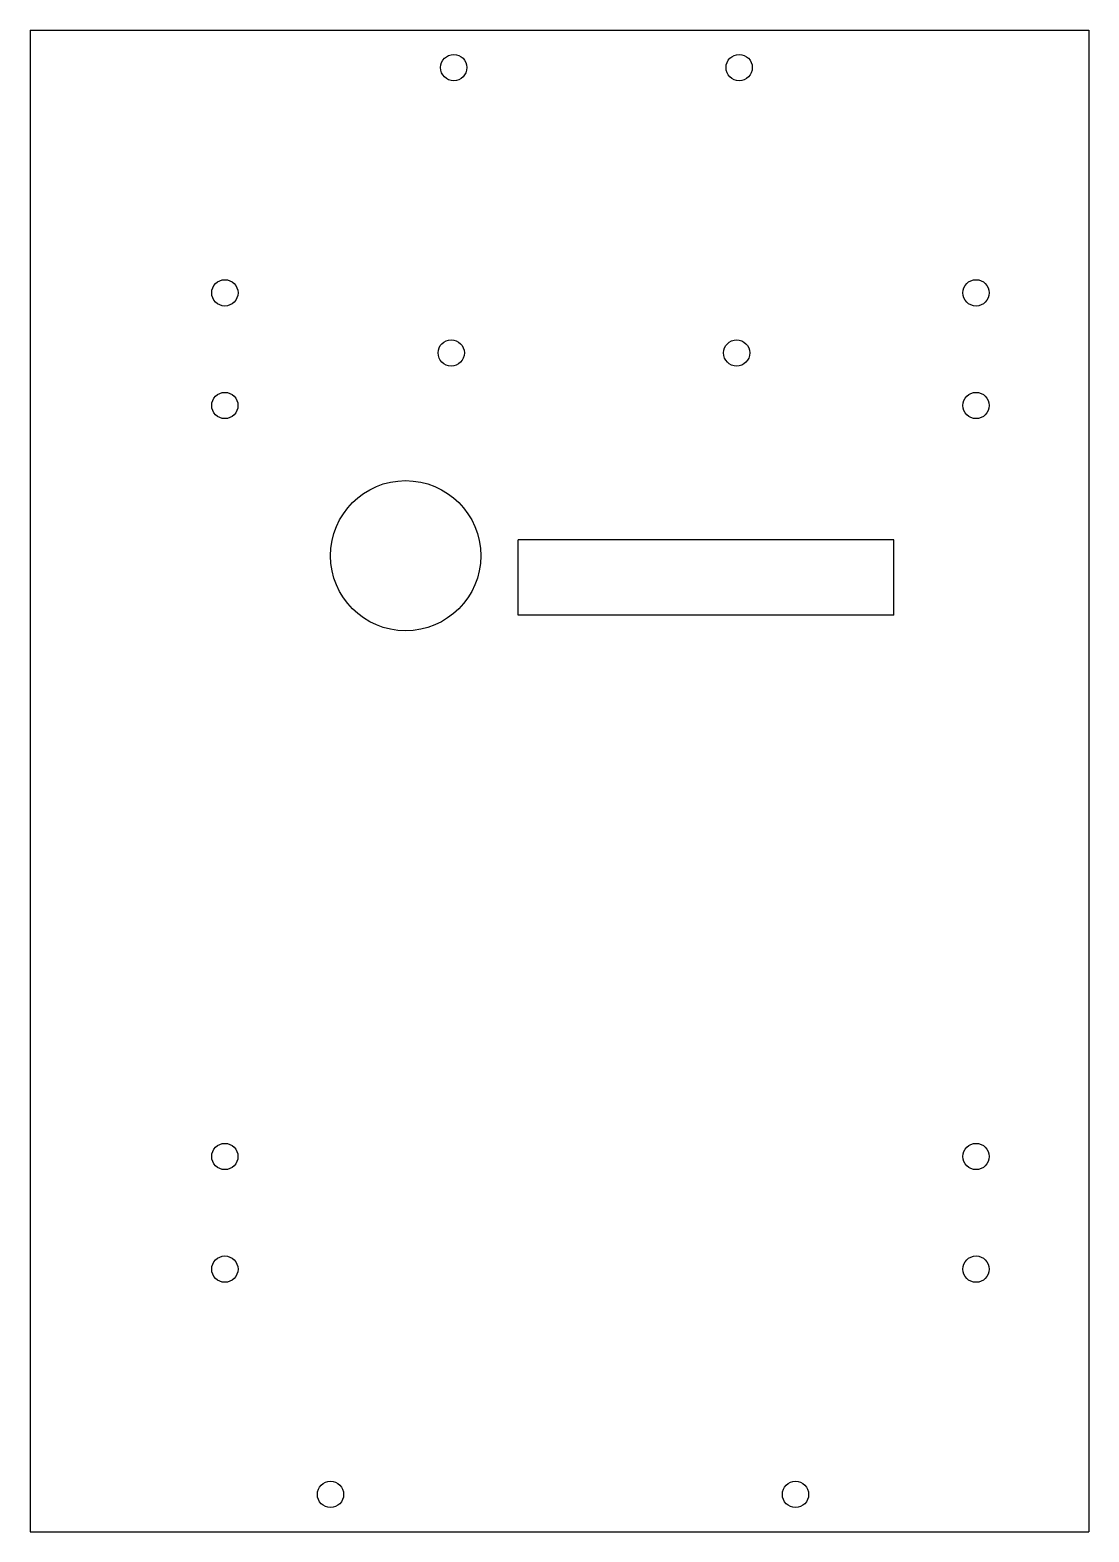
# Model space of a CAD drawing. Extents: x -4013 to -433, y -15 to 5065.
import ezdxf

# ---------------------------------------------------------------- set-up
doc = ezdxf.new("R2010")
doc.units = 0
doc.layers.add('MODELSKETCH_VISIBLE', color=7, linetype='CONTINUOUS')

msp = doc.modelspace()

# ---------------------------------------------------------------- linework, layer by layer
at = {"layer": 'MODELSKETCH_VISIBLE'}
for p, q in [((-4013.4, 5065.1), (-4013.4, -14.9)), ((-4013.4, 5065.1), (-432.8, 5065.1)), ((-432.8, 5065.1), (-432.8, -14.9)), ((-2362.4, 3086.5), (-2362.4, 3340.5)), ((-1092.4, 3340.5), (-2362.4, 3340.5)), ((-1092.4, 3086.5), (-1092.4, 3340.5)), ((-1092.4, 3086.5), (-2362.4, 3086.5)), ((-4013.4, -14.9), (-432.8, -14.9))]:
    msp.add_line(p, q, dxfattribs=at)
for centre, radius in [((-2580.8, 4938.1), 44.4), ((-1615.6, 4938.1), 44.4), ((-3354.7, 4176.1), 44.5), ((-814.7, 4176.1), 44.5), ((-2589.3, 3972.9), 44.4), ((-1624.1, 3972.9), 44.4), ((-3354.7, 3795.1), 44.4), ((-814.7, 3795.1), 44.4), ((-2743.4, 3287.1), 254), ((-3354.7, 1255.1), 44.4), ((-814.7, 1255.1), 44.4), ((-3354.7, 874.1), 44.5), ((-814.7, 874.1), 44.5), ((-2997.4, 112.1), 44.4), ((-1425.1, 112.1), 44.5)]:
    msp.add_circle(centre, radius, dxfattribs=at)

doc.saveas('drawing.dxf')
